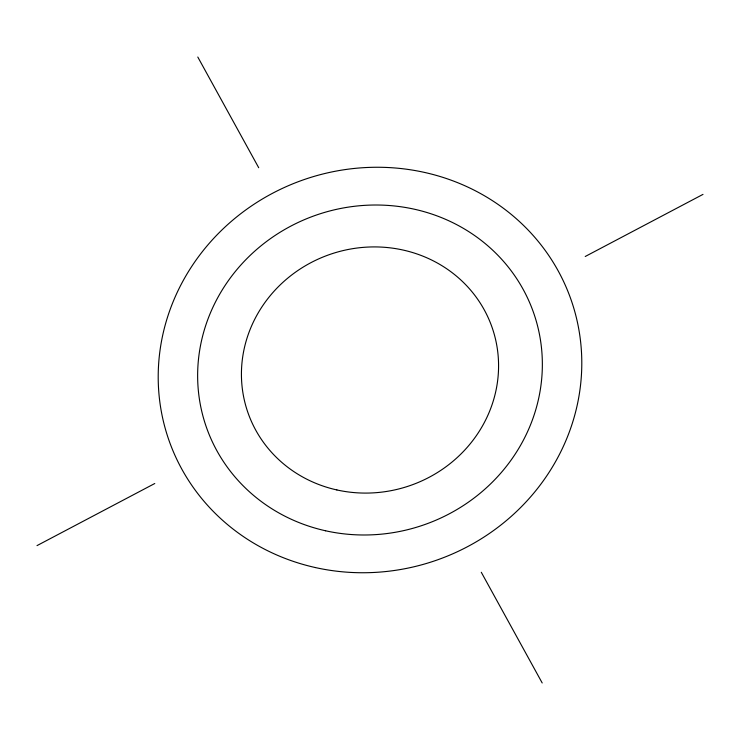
<?xml version="1.0" encoding="UTF-8"?>
<svg xmlns="http://www.w3.org/2000/svg" width="740" height="740" viewBox="0 0 740 740"><rect width="100%" height="100%" fill="white"/><g stroke="black" fill="none" stroke-linecap="round" stroke-linejoin="round"><path stroke-width="1.11" d="M37 545.62L154.78 483.507M585.22 256.493L703 194.38M197.802 57.035L258.713 167.73M481.287 572.27L542.198 682.965M315.434 567.571A212.981 201.493 -19 0 0 574.508 310.634A212.981 201.493 -19 0 0 220.058 231.796A212.981 201.493 -19 0 0 315.434 567.571M336.876 489.945A129.297 122.331 -19 0 0 494.154 333.962A129.297 122.331 -19 0 0 278.971 286.093A129.297 122.331 -19 0 0 336.876 489.945M325.6 530.784A173.327 163.975 -19 0 0 536.426 321.687A173.327 163.975 -19 0 0 247.974 257.529A173.327 163.975 -19 0 0 325.6 530.784"/></g></svg>
